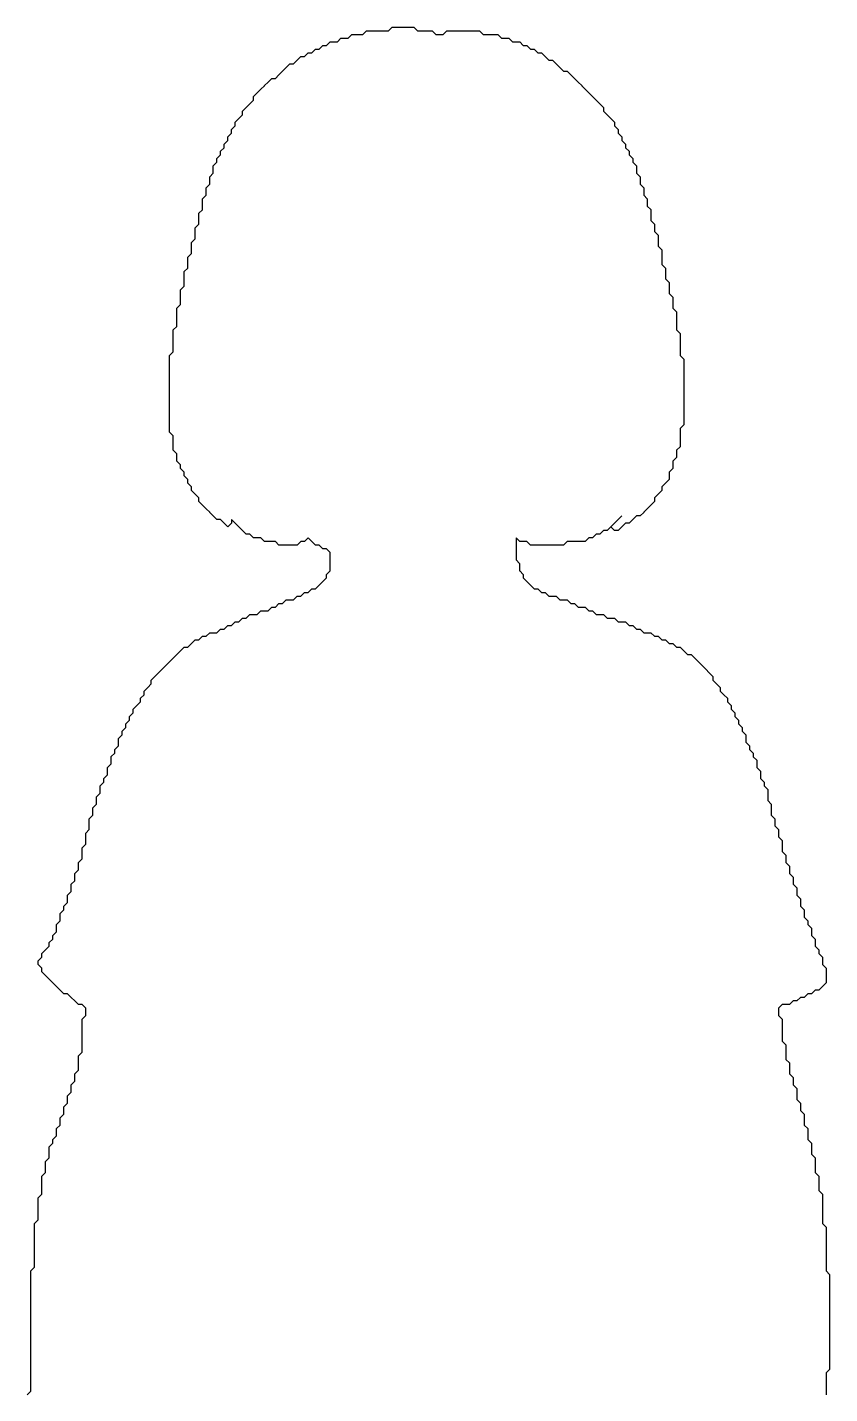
# Model space of a CAD drawing. Extents: x -1089 to 1108, y -567 to 693.
# Drawn here: x -486 to -150, y 27 to 599 of the extents above; entities that cross this region are included whole.
import ezdxf

# ---------------------------------------------------------------- set-up
doc = ezdxf.new("R2010")
doc.units = 0
doc.header["$LTSCALE"] = 20
doc.layers.add('_____1', color=7, linetype='CONTINUOUS')

msp = doc.modelspace()

# ---------------------------------------------------------------- linework, layer by layer
at = {"layer": '_____1', "color": 0, "linetype": 'CONTINUOUS', "flags": 128}
msp.add_lwpolyline([(-486.06, 26.33), (-484.54, 27.85), (-484.53, 27.86), (-484.53, 29.39), (-484.53, 30.91), (-484.53, 32.44), (-484.53, 33.97), (-484.53, 35.5), (-484.53, 37.02), (-484.53, 38.55), (-484.53, 40.08), (-484.53, 41.61), (-484.53, 43.14), (-484.53, 44.66), (-484.53, 46.19), (-484.53, 47.72), (-484.53, 49.25), (-484.53, 50.77), (-484.53, 52.3), (-484.53, 53.83), (-484.53, 55.36), (-484.53, 56.89), (-484.53, 58.41), (-484.53, 59.94), (-484.53, 61.47), (-484.53, 63), (-484.53, 64.52), (-484.53, 66.05), (-484.53, 67.58), (-484.53, 69.11), (-484.53, 70.64), (-484.53, 72.16), (-484.53, 73.69), (-484.53, 75.22), (-484.53, 76.75), (-484.53, 78.27), (-483.01, 79.8), (-483.01, 79.8), (-483.01, 81.33), (-483.01, 82.86), (-483.01, 84.38), (-483.01, 85.91), (-483.01, 87.44), (-483.01, 88.97), (-483.01, 90.5), (-483.01, 92.02), (-483.01, 93.55), (-483.01, 95.08), (-483.01, 96.61), (-483.01, 98.13), (-481.48, 99.66), (-481.48, 99.66), (-481.48, 101.19), (-481.48, 102.72), (-481.48, 104.25), (-481.48, 105.77), (-481.48, 107.3), (-481.48, 108.83), (-479.95, 110.35), (-479.95, 110.36), (-479.95, 111.88), (-479.95, 113.41), (-479.95, 114.94), (-479.95, 116.47), (-479.95, 118), (-478.43, 119.52), (-478.42, 119.52), (-478.42, 121.05), (-478.42, 122.58), (-478.42, 124.11), (-476.9, 125.63), (-476.89, 125.63), (-476.89, 127.16), (-476.89, 128.69), (-476.89, 130.22), (-475.37, 131.74), (-475.37, 131.74), (-475.37, 133.27), (-473.84, 134.8), (-473.84, 134.8), (-473.84, 136.33), (-473.84, 137.86), (-472.32, 139.38), (-472.31, 139.38), (-472.31, 140.91), (-472.31, 142.44), (-470.79, 143.96), (-470.78, 143.97), (-470.78, 145.49), (-470.78, 147.02), (-469.26, 148.55), (-469.26, 148.55), (-469.26, 150.08), (-469.26, 151.61), (-467.73, 153.13), (-467.73, 153.13), (-467.73, 154.66), (-467.73, 156.19), (-466.21, 157.71), (-466.2, 157.72), (-466.2, 159.24), (-466.2, 160.77), (-464.68, 162.29), (-464.67, 162.3), (-464.67, 163.83), (-464.67, 165.36), (-464.67, 166.88), (-464.67, 168.41), (-463.15, 169.93), (-463.14, 169.94), (-463.14, 171.47), (-463.14, 172.99), (-463.14, 174.52), (-463.14, 176.05), (-463.14, 177.58), (-463.14, 179.1), (-463.14, 180.63), (-463.14, 182.16), (-463.14, 183.69), (-461.62, 185.21), (-461.62, 185.22), (-461.62, 186.74), (-461.62, 188.27), (-461.62, 188.28), (-463.14, 189.8), (-463.15, 189.8), (-464.68, 189.8), (-466.2, 191.33), (-466.21, 191.33), (-467.73, 192.85), (-467.73, 192.86), (-469.26, 194.38), (-469.26, 194.39), (-470.79, 194.39), (-472.31, 195.91), (-472.32, 195.91), (-473.84, 197.44), (-473.84, 197.44), (-475.37, 198.97), (-475.37, 198.97), (-476.89, 200.49), (-476.9, 200.5), (-478.42, 202.02), (-478.43, 202.03), (-479.95, 203.55), (-479.95, 205.08), (-479.95, 205.08), (-481.48, 206.6), (-481.48, 208.13), (-479.95, 209.65), (-479.95, 209.66), (-479.95, 211.19), (-478.43, 212.71), (-478.42, 212.71), (-476.9, 214.24), (-476.89, 214.24), (-476.89, 215.77), (-475.37, 217.29), (-475.37, 217.3), (-475.37, 218.83), (-473.84, 220.35), (-473.84, 220.35), (-473.84, 221.88), (-473.84, 223.41), (-472.32, 224.93), (-472.31, 224.94), (-472.31, 226.46), (-472.31, 227.99), (-470.79, 229.52), (-470.78, 229.52), (-470.78, 231.05), (-469.26, 232.57), (-469.26, 232.58), (-469.26, 234.1), (-469.26, 235.63), (-467.73, 237.15), (-467.73, 237.16), (-467.73, 238.69), (-467.73, 240.21), (-466.21, 241.74), (-466.2, 241.74), (-466.2, 243.27), (-466.2, 244.8), (-464.68, 246.32), (-464.67, 246.33), (-464.67, 247.85), (-464.67, 249.38), (-463.15, 250.9), (-463.14, 250.91), (-463.14, 252.44), (-463.14, 253.96), (-463.14, 255.49), (-461.62, 257.01), (-461.62, 257.02), (-461.62, 258.55), (-461.62, 260.07), (-461.62, 261.6), (-460.09, 263.13), (-460.09, 263.13), (-460.09, 264.66), (-460.09, 266.19), (-460.09, 267.71), (-458.57, 269.24), (-458.56, 269.24), (-458.56, 270.77), (-458.56, 272.3), (-457.04, 273.82), (-457.03, 273.82), (-457.03, 275.35), (-457.03, 276.88), (-455.51, 278.4), (-455.51, 278.41), (-455.51, 279.94), (-455.51, 281.46), (-453.98, 282.99), (-453.98, 282.99), (-453.98, 284.52), (-452.46, 286.04), (-452.45, 286.05), (-452.45, 287.57), (-452.45, 289.1), (-450.93, 290.62), (-450.92, 290.63), (-450.92, 292.16), (-450.92, 293.69), (-449.4, 295.21), (-449.4, 295.21), (-449.4, 296.74), (-447.87, 298.26), (-447.87, 298.27), (-447.87, 299.8), (-447.87, 301.32), (-446.34, 302.85), (-446.34, 302.85), (-446.34, 304.38), (-444.82, 305.9), (-444.81, 305.91), (-444.81, 307.43), (-443.29, 308.96), (-443.28, 308.96), (-443.28, 310.49), (-441.76, 312.01), (-441.76, 312.02), (-441.76, 313.55), (-440.23, 315.07), (-440.23, 315.07), (-438.71, 316.6), (-438.7, 316.6), (-438.7, 318.13), (-437.18, 319.65), (-437.17, 319.66), (-437.17, 321.18), (-435.65, 322.71), (-435.65, 322.71), (-434.12, 324.24), (-434.12, 324.24), (-434.12, 325.77), (-432.59, 327.29), (-432.59, 327.3), (-431.07, 328.82), (-431.06, 328.82), (-429.54, 330.35), (-429.53, 330.35), (-428.01, 331.87), (-428.01, 331.88), (-426.48, 333.4), (-426.48, 333.41), (-424.96, 334.93), (-424.95, 334.93), (-423.43, 336.46), (-423.42, 336.46), (-421.9, 337.98), (-421.9, 337.99), (-420.37, 339.51), (-418.85, 339.51), (-418.84, 339.52), (-417.32, 341.04), (-417.31, 341.04), (-415.79, 342.57), (-414.26, 342.57), (-414.26, 342.57), (-412.73, 344.1), (-411.21, 344.1), (-411.2, 344.1), (-409.68, 345.62), (-408.15, 345.62), (-406.62, 345.62), (-406.62, 345.63), (-405.1, 347.15), (-403.57, 347.15), (-403.56, 347.16), (-402.04, 348.68), (-400.51, 348.68), (-400.51, 348.68), (-398.98, 350.21), (-397.46, 350.21), (-397.45, 350.21), (-395.93, 351.73), (-394.4, 351.73), (-394.4, 351.74), (-392.87, 353.26), (-391.35, 353.26), (-389.82, 353.26), (-389.81, 353.27), (-388.29, 354.79), (-386.76, 354.79), (-385.23, 354.79), (-385.23, 354.79), (-383.71, 356.32), (-382.18, 356.32), (-382.17, 356.32), (-380.65, 357.85), (-379.12, 357.85), (-379.12, 357.85), (-377.6, 359.37), (-376.07, 359.37), (-374.54, 359.37), (-374.54, 359.38), (-373.01, 360.9), (-371.49, 360.9), (-371.48, 360.91), (-369.96, 362.43), (-368.43, 362.43), (-368.43, 362.43), (-366.9, 363.96), (-365.37, 363.96), (-365.37, 363.96), (-363.85, 365.48), (-363.84, 365.49), (-362.32, 367.01), (-362.31, 367.02), (-360.79, 368.54), (-360.79, 368.54), (-360.79, 370.07), (-359.26, 371.6), (-359.26, 371.6), (-359.26, 373.13), (-359.26, 374.66), (-359.26, 376.18), (-359.26, 377.71), (-359.26, 379.24), (-359.26, 379.24), (-360.79, 380.77), (-360.79, 380.77), (-362.32, 380.77), (-363.84, 382.29), (-363.85, 382.3), (-365.37, 382.3), (-366.9, 383.82), (-366.9, 383.83), (-368.43, 385.35), (-368.43, 385.35), (-368.43, 385.35), (-369.96, 383.83), (-371.49, 383.83), (-371.49, 383.82), (-373.01, 382.3), (-374.54, 382.3), (-376.07, 382.3), (-377.6, 382.3), (-379.12, 382.3), (-380.65, 382.3), (-382.17, 383.82), (-382.18, 383.83), (-383.71, 383.83), (-385.23, 383.83), (-386.76, 383.83), (-388.29, 385.35), (-388.29, 385.35), (-389.82, 385.35), (-391.35, 385.35), (-392.87, 386.88), (-392.87, 386.88), (-394.4, 386.88), (-395.92, 388.4), (-395.93, 388.41), (-397.45, 389.93), (-397.46, 389.94), (-398.98, 391.46), (-398.98, 391.47), (-400.51, 392.99), (-400.51, 392.99), (-400.52, 392.99), (-400.52, 391.46), (-402.04, 389.94), (-403.56, 391.46), (-403.57, 391.47), (-405.09, 392.99), (-405.1, 392.99), (-406.62, 392.99), (-408.15, 394.52), (-408.15, 394.52), (-409.67, 396.04), (-409.68, 396.05), (-411.2, 397.57), (-411.21, 397.58), (-412.73, 399.1), (-412.73, 399.1), (-414.26, 400.63), (-414.26, 402.15), (-414.26, 402.16), (-415.78, 403.68), (-415.79, 403.69), (-417.31, 405.21), (-417.31, 406.74), (-417.32, 406.74), (-418.84, 408.27), (-418.84, 409.79), (-418.85, 409.8), (-420.37, 411.32), (-420.37, 412.85), (-420.37, 412.85), (-421.9, 414.38), (-421.9, 415.9), (-421.9, 415.91), (-423.42, 417.43), (-423.42, 418.96), (-423.42, 420.49), (-423.43, 420.49), (-424.95, 422.02), (-424.95, 423.54), (-424.95, 425.07), (-424.95, 426.6), (-424.95, 428.13), (-424.96, 428.13), (-426.48, 429.65), (-426.48, 431.18), (-426.48, 432.71), (-426.48, 434.24), (-426.48, 435.76), (-426.48, 437.29), (-426.48, 438.82), (-426.48, 440.35), (-426.48, 441.88), (-426.48, 443.4), (-426.48, 444.93), (-426.48, 446.46), (-426.48, 447.99), (-426.48, 449.51), (-426.48, 451.04), (-426.48, 452.57), (-426.48, 454.1), (-426.48, 455.63), (-426.48, 457.15), (-426.48, 458.68), (-426.48, 460.21), (-426.48, 461.74), (-424.96, 463.26), (-424.95, 463.26), (-424.95, 464.79), (-424.95, 466.32), (-424.95, 467.85), (-424.95, 469.38), (-424.95, 470.9), (-424.95, 472.43), (-423.43, 473.95), (-423.42, 473.96), (-423.42, 475.49), (-423.42, 477.01), (-423.42, 478.54), (-423.42, 480.07), (-423.42, 481.6), (-421.9, 483.12), (-421.9, 483.12), (-421.9, 484.65), (-421.9, 486.18), (-421.9, 487.71), (-421.9, 489.24), (-420.37, 490.76), (-420.37, 490.76), (-420.37, 492.29), (-420.37, 493.82), (-420.37, 495.35), (-420.37, 496.87), (-418.85, 498.4), (-418.84, 498.4), (-418.84, 499.93), (-418.84, 501.46), (-418.84, 502.99), (-417.32, 504.51), (-417.31, 504.51), (-417.31, 506.04), (-417.31, 507.57), (-417.31, 509.1), (-415.79, 510.62), (-415.78, 510.62), (-415.78, 512.15), (-415.78, 513.68), (-415.78, 515.21), (-414.26, 516.73), (-414.26, 516.73), (-414.26, 518.26), (-414.26, 519.79), (-414.26, 521.32), (-412.73, 522.84), (-412.73, 522.85), (-412.73, 524.37), (-412.73, 525.9), (-412.73, 527.43), (-411.21, 528.95), (-411.2, 528.96), (-411.2, 530.48), (-411.2, 532.01), (-409.68, 533.54), (-409.67, 533.54), (-409.67, 535.07), (-409.67, 536.6), (-408.15, 538.12), (-408.15, 538.12), (-408.15, 539.65), (-408.15, 541.18), (-406.62, 542.7), (-406.62, 542.71), (-406.62, 544.23), (-405.1, 545.76), (-405.09, 545.76), (-405.09, 547.29), (-403.57, 548.81), (-403.56, 548.82), (-403.56, 550.35), (-402.04, 551.87), (-402.04, 551.87), (-402.04, 553.4), (-400.51, 554.92), (-400.51, 554.93), (-400.51, 556.46), (-398.98, 557.98), (-398.98, 557.98), (-398.98, 559.51), (-397.46, 561.03), (-397.45, 561.04), (-395.93, 562.56), (-395.92, 562.57), (-395.92, 564.09), (-394.4, 565.62), (-394.4, 565.62), (-392.87, 567.15), (-392.87, 567.15), (-391.35, 568.67), (-391.34, 568.68), (-391.34, 570.21), (-389.82, 571.73), (-389.81, 571.73), (-388.29, 573.26), (-388.29, 573.26), (-386.76, 574.78), (-386.76, 574.79), (-385.23, 576.31), (-385.23, 576.32), (-383.71, 577.84), (-382.18, 577.84), (-382.17, 577.84), (-380.65, 579.37), (-380.65, 579.37), (-379.12, 580.9), (-379.12, 580.9), (-377.6, 582.42), (-377.59, 582.43), (-376.07, 583.95), (-374.54, 583.95), (-374.54, 583.96), (-373.01, 585.48), (-373.01, 585.48), (-371.49, 587.01), (-369.96, 587.01), (-369.95, 587.01), (-368.43, 588.53), (-366.9, 588.53), (-366.9, 588.54), (-365.37, 590.06), (-363.85, 590.06), (-363.84, 590.07), (-362.32, 591.59), (-360.79, 591.59), (-360.79, 591.59), (-359.26, 593.12), (-357.74, 593.12), (-356.21, 593.12), (-356.2, 593.12), (-354.68, 594.64), (-353.15, 594.64), (-351.62, 594.64), (-351.62, 594.65), (-350.1, 596.17), (-348.57, 596.17), (-347.04, 596.17), (-345.51, 596.17), (-345.51, 596.18), (-343.99, 597.7), (-342.46, 597.7), (-340.93, 597.7), (-339.4, 597.7), (-337.88, 597.7), (-336.35, 597.7), (-334.82, 597.7), (-334.81, 597.71), (-333.29, 599.23), (-331.76, 599.23), (-330.24, 599.23), (-328.71, 599.23), (-327.18, 599.23), (-325.65, 599.23), (-324.13, 599.23), (-322.6, 597.71), (-322.6, 597.7), (-321.07, 597.7), (-319.54, 597.7), (-318.01, 597.7), (-316.49, 597.7), (-314.96, 596.18), (-314.96, 596.17), (-313.43, 596.17), (-311.9, 596.17), (-311.9, 596.18), (-310.38, 597.7), (-308.85, 597.7), (-307.32, 597.7), (-305.79, 597.7), (-304.26, 597.7), (-302.74, 597.7), (-301.21, 597.7), (-299.68, 597.7), (-298.15, 597.7), (-296.63, 597.7), (-295.1, 596.18), (-295.1, 596.17), (-293.57, 596.17), (-292.04, 596.17), (-290.52, 596.17), (-288.99, 596.17), (-287.46, 594.65), (-287.46, 594.64), (-285.93, 594.64), (-284.4, 594.64), (-282.88, 593.12), (-282.88, 593.12), (-281.35, 593.12), (-279.82, 593.12), (-278.3, 591.59), (-278.29, 591.59), (-276.77, 591.59), (-275.24, 590.07), (-275.24, 590.06), (-273.71, 590.06), (-272.19, 588.54), (-272.18, 588.53), (-270.65, 588.53), (-269.13, 587.01), (-269.13, 587.01), (-267.6, 585.48), (-267.6, 585.48), (-266.07, 585.48), (-264.55, 583.96), (-264.54, 583.95), (-263.02, 582.43), (-263.02, 582.42), (-261.49, 580.9), (-261.49, 580.9), (-259.96, 580.9), (-258.44, 579.37), (-258.43, 579.37), (-256.91, 577.84), (-256.9, 577.84), (-255.38, 576.32), (-255.38, 576.31), (-253.85, 574.79), (-253.85, 574.78), (-252.33, 573.26), (-252.32, 573.26), (-250.8, 571.73), (-250.79, 571.73), (-249.27, 570.21), (-249.27, 570.2), (-247.74, 568.68), (-247.74, 568.67), (-246.22, 567.15), (-246.21, 567.15), (-244.69, 565.62), (-244.69, 564.09), (-244.68, 564.09), (-243.16, 562.57), (-243.16, 562.56), (-241.63, 561.04), (-241.63, 561.03), (-240.1, 559.51), (-240.1, 557.98), (-240.1, 557.98), (-238.58, 556.46), (-238.58, 554.93), (-238.57, 554.92), (-237.05, 553.4), (-237.05, 551.87), (-237.04, 551.87), (-235.52, 550.35), (-235.52, 548.82), (-235.52, 548.81), (-233.99, 547.29), (-233.99, 545.76), (-233.99, 545.76), (-232.47, 544.23), (-232.47, 542.71), (-232.46, 542.7), (-230.94, 541.18), (-230.94, 539.65), (-230.94, 538.12), (-230.93, 538.12), (-229.41, 536.6), (-229.41, 535.07), (-229.41, 533.54), (-229.41, 533.54), (-227.88, 532.01), (-227.88, 530.48), (-227.88, 528.96), (-227.88, 528.95), (-226.35, 527.43), (-226.35, 525.9), (-226.35, 524.37), (-226.35, 524.37), (-224.83, 522.85), (-224.83, 521.32), (-224.83, 519.79), (-224.83, 518.26), (-224.82, 518.26), (-223.3, 516.73), (-223.3, 515.21), (-223.3, 513.68), (-223.29, 513.67), (-221.77, 512.15), (-221.77, 510.62), (-221.77, 509.1), (-221.77, 507.57), (-221.77, 507.56), (-220.24, 506.04), (-220.24, 504.51), (-220.24, 502.99), (-220.24, 501.46), (-220.24, 499.93), (-220.24, 499.93), (-218.72, 498.4), (-218.72, 496.87), (-218.72, 495.35), (-218.72, 493.82), (-218.71, 493.81), (-217.19, 492.29), (-217.19, 490.76), (-217.19, 489.24), (-217.19, 487.71), (-217.18, 487.7), (-215.66, 486.18), (-215.66, 484.65), (-215.66, 483.12), (-215.66, 481.6), (-215.66, 481.59), (-214.13, 480.07), (-214.13, 478.54), (-214.13, 477.01), (-214.13, 475.49), (-214.13, 473.96), (-214.13, 472.43), (-214.13, 472.43), (-212.61, 470.9), (-212.61, 469.38), (-212.61, 467.85), (-212.61, 466.32), (-212.61, 464.79), (-212.61, 463.26), (-212.61, 461.74), (-212.6, 461.73), (-211.08, 460.21), (-211.08, 458.68), (-211.08, 457.15), (-211.08, 455.63), (-211.08, 454.1), (-211.08, 452.57), (-211.08, 451.04), (-211.08, 449.51), (-211.08, 447.99), (-211.08, 446.46), (-211.08, 444.93), (-211.08, 443.4), (-211.08, 441.88), (-211.08, 440.35), (-211.08, 438.82), (-211.08, 437.29), (-211.08, 435.76), (-211.08, 434.24), (-211.08, 432.71), (-212.6, 431.19), (-212.61, 431.18), (-212.61, 429.65), (-212.61, 428.13), (-212.61, 426.6), (-212.61, 425.07), (-212.61, 423.54), (-214.13, 422.02), (-214.13, 422.02), (-214.13, 420.49), (-214.13, 418.96), (-215.66, 417.44), (-215.66, 417.43), (-215.66, 415.9), (-215.66, 414.38), (-217.18, 412.85), (-217.19, 412.85), (-217.19, 411.32), (-217.19, 409.79), (-218.71, 408.27), (-218.72, 408.27), (-220.24, 406.74), (-220.24, 406.74), (-220.24, 405.21), (-221.77, 403.69), (-221.77, 403.68), (-223.29, 402.16), (-223.3, 402.15), (-223.3, 400.63), (-224.82, 399.1), (-224.83, 399.1), (-226.35, 397.58), (-226.35, 397.57), (-227.88, 396.05), (-227.88, 396.04), (-229.41, 394.52), (-230.93, 394.52), (-230.94, 394.52), (-232.46, 392.99), (-232.47, 392.99), (-233.99, 391.47), (-235.52, 391.47), (-235.52, 391.46), (-237.04, 389.94), (-237.05, 389.93), (-238.57, 388.41), (-240.1, 388.41), (-241.62, 389.93), (-240.1, 391.46), (-240.1, 391.46), (-238.57, 392.98), (-238.57, 392.99), (-237.04, 394.51), (-237.04, 394.52), (-237.04, 394.52), (-237.05, 394.52), (-238.57, 392.99), (-238.58, 392.99), (-240.1, 391.47), (-240.1, 391.46), (-241.63, 389.94), (-241.63, 389.93), (-243.16, 388.41), (-244.68, 388.41), (-244.69, 388.4), (-246.21, 386.88), (-247.74, 386.88), (-247.74, 386.88), (-249.27, 385.35), (-250.79, 385.35), (-250.8, 385.35), (-252.32, 383.83), (-253.85, 383.83), (-255.38, 383.83), (-256.9, 383.83), (-258.43, 383.83), (-259.96, 383.83), (-259.97, 383.82), (-261.49, 382.3), (-263.02, 382.3), (-264.54, 382.3), (-266.07, 382.3), (-267.6, 382.3), (-269.13, 382.3), (-270.65, 382.3), (-272.18, 382.3), (-273.71, 382.3), (-275.24, 382.3), (-276.76, 383.82), (-276.77, 383.83), (-278.29, 383.83), (-279.82, 383.83), (-281.34, 385.35), (-281.35, 385.35), (-281.35, 385.35), (-281.35, 383.82), (-281.35, 382.29), (-281.35, 380.77), (-281.35, 379.24), (-281.35, 377.71), (-281.35, 376.18), (-281.35, 376.18), (-279.83, 374.66), (-279.83, 373.13), (-279.83, 371.6), (-279.82, 371.6), (-278.3, 370.07), (-278.3, 368.54), (-278.29, 368.54), (-276.77, 367.02), (-276.77, 367.01), (-275.24, 365.49), (-275.24, 365.48), (-273.71, 363.96), (-273.71, 363.96), (-272.18, 363.96), (-270.66, 362.43), (-270.65, 362.43), (-269.13, 362.43), (-267.6, 360.91), (-267.6, 360.9), (-266.07, 360.9), (-264.54, 360.9), (-263.02, 359.38), (-263.02, 359.37), (-261.49, 359.37), (-259.96, 359.37), (-258.44, 357.85), (-258.43, 357.85), (-256.9, 357.85), (-255.38, 356.32), (-255.38, 356.32), (-253.85, 356.32), (-252.32, 356.32), (-250.8, 354.79), (-250.79, 354.79), (-249.27, 354.79), (-247.74, 353.27), (-247.74, 353.26), (-246.21, 353.26), (-244.68, 353.26), (-243.16, 351.74), (-243.16, 351.73), (-241.63, 351.73), (-240.1, 351.73), (-238.58, 350.21), (-238.57, 350.21), (-237.04, 350.21), (-235.52, 350.21), (-233.99, 348.68), (-233.99, 348.68), (-232.46, 348.68), (-230.94, 347.16), (-230.93, 347.15), (-229.41, 347.15), (-227.88, 345.63), (-227.88, 345.62), (-226.35, 345.62), (-224.82, 345.62), (-223.3, 344.1), (-223.29, 344.1), (-221.77, 344.1), (-220.24, 342.57), (-220.24, 342.57), (-218.71, 342.57), (-217.19, 341.04), (-217.18, 341.04), (-215.66, 341.04), (-214.13, 339.52), (-214.13, 339.51), (-212.6, 339.51), (-211.08, 337.99), (-211.07, 337.98), (-209.55, 336.46), (-209.54, 336.46), (-208.02, 336.46), (-206.49, 334.93), (-206.49, 334.93), (-204.97, 333.41), (-204.96, 333.4), (-203.44, 331.88), (-203.43, 331.87), (-201.91, 330.35), (-201.91, 330.35), (-200.38, 328.82), (-200.38, 328.82), (-198.86, 327.3), (-198.86, 325.77), (-198.85, 325.76), (-197.33, 324.24), (-197.32, 324.24), (-195.8, 322.71), (-195.8, 321.18), (-195.8, 321.18), (-194.27, 319.66), (-194.27, 319.65), (-192.74, 318.13), (-192.74, 316.6), (-192.74, 316.6), (-191.22, 315.07), (-191.22, 313.55), (-191.21, 313.54), (-189.69, 312.02), (-189.69, 310.49), (-189.68, 310.49), (-188.16, 308.96), (-188.16, 307.43), (-188.16, 307.43), (-186.63, 305.91), (-186.63, 304.38), (-186.63, 304.37), (-185.11, 302.85), (-185.11, 301.32), (-185.11, 299.8), (-185.1, 299.79), (-183.58, 298.27), (-183.58, 296.74), (-183.57, 296.74), (-182.05, 295.21), (-182.05, 293.69), (-182.05, 293.68), (-180.52, 292.16), (-180.52, 290.63), (-180.52, 289.1), (-180.52, 289.1), (-178.99, 287.57), (-178.99, 286.05), (-178.99, 284.52), (-178.99, 284.51), (-177.47, 282.99), (-177.47, 281.46), (-177.46, 281.46), (-175.94, 279.94), (-175.94, 278.41), (-175.94, 276.88), (-175.94, 275.35), (-175.93, 275.35), (-174.41, 273.82), (-174.41, 272.3), (-174.41, 270.77), (-174.41, 269.24), (-174.41, 269.24), (-172.88, 267.71), (-172.88, 266.19), (-172.88, 264.66), (-172.88, 264.65), (-171.36, 263.13), (-171.36, 261.6), (-171.36, 260.07), (-171.35, 260.07), (-169.83, 258.55), (-169.83, 257.02), (-169.83, 255.49), (-169.83, 253.96), (-169.82, 253.96), (-168.3, 252.44), (-168.3, 250.91), (-168.3, 249.38), (-168.3, 249.38), (-166.77, 247.85), (-166.77, 246.33), (-166.77, 244.8), (-166.77, 244.79), (-165.25, 243.27), (-165.25, 241.74), (-165.25, 240.21), (-165.24, 240.21), (-163.72, 238.69), (-163.72, 237.16), (-163.72, 235.63), (-163.71, 235.63), (-162.19, 234.1), (-162.19, 232.58), (-162.19, 231.05), (-162.19, 231.04), (-160.66, 229.52), (-160.66, 227.99), (-160.66, 226.46), (-160.66, 226.46), (-159.13, 224.94), (-159.13, 223.41), (-159.13, 223.4), (-157.61, 221.88), (-157.61, 220.35), (-157.61, 218.83), (-157.6, 218.82), (-156.08, 217.3), (-156.08, 215.77), (-156.08, 214.24), (-156.07, 214.24), (-154.55, 212.71), (-154.55, 211.19), (-154.55, 211.18), (-153.02, 209.66), (-153.02, 208.13), (-153.02, 206.6), (-153.02, 206.6), (-151.5, 205.08), (-151.5, 203.55), (-151.5, 202.02), (-151.5, 200.49), (-151.5, 198.97), (-153.02, 197.44), (-153.02, 197.44), (-154.55, 195.91), (-156.07, 195.91), (-156.08, 195.91), (-157.6, 194.39), (-159.13, 194.39), (-159.13, 194.38), (-160.66, 192.86), (-162.19, 192.86), (-162.19, 192.85), (-163.71, 191.33), (-165.24, 191.33), (-165.25, 191.33), (-166.77, 189.8), (-168.3, 189.8), (-169.82, 189.8), (-169.83, 189.8), (-171.35, 188.28), (-171.36, 188.27), (-171.36, 186.74), (-171.36, 185.22), (-171.35, 185.21), (-169.83, 183.69), (-169.83, 182.16), (-169.83, 180.63), (-169.83, 179.1), (-169.83, 177.58), (-169.83, 176.05), (-169.83, 174.52), (-169.82, 174.52), (-168.3, 172.99), (-168.3, 171.47), (-168.3, 169.94), (-168.3, 168.41), (-168.3, 166.88), (-168.3, 166.88), (-166.77, 165.36), (-166.77, 163.83), (-166.77, 162.3), (-166.77, 160.77), (-166.77, 160.77), (-165.25, 159.24), (-165.25, 157.72), (-165.25, 156.19), (-165.24, 156.18), (-163.72, 154.66), (-163.72, 153.13), (-163.72, 151.61), (-163.72, 150.08), (-163.71, 150.07), (-162.19, 148.55), (-162.19, 147.02), (-162.19, 145.49), (-162.19, 145.49), (-160.66, 143.97), (-160.66, 142.44), (-160.66, 140.91), (-160.66, 139.38), (-160.66, 139.38), (-159.13, 137.86), (-159.13, 136.33), (-159.13, 134.8), (-159.13, 133.27), (-159.13, 133.27), (-157.61, 131.74), (-157.61, 130.22), (-157.61, 128.69), (-157.61, 127.16), (-157.6, 127.16), (-156.08, 125.63), (-156.08, 124.11), (-156.08, 122.58), (-156.08, 121.05), (-156.08, 119.52), (-156.07, 119.52), (-154.55, 118), (-154.55, 116.47), (-154.55, 114.94), (-154.55, 113.41), (-154.55, 111.88), (-154.55, 111.88), (-153.02, 110.36), (-153.02, 108.83), (-153.02, 107.3), (-153.02, 105.77), (-153.02, 104.25), (-153.02, 102.72), (-153.02, 101.19), (-153.02, 99.66), (-153.02, 98.13), (-153.02, 98.13), (-151.5, 96.61), (-151.5, 95.08), (-151.5, 93.55), (-151.5, 92.02), (-151.5, 90.5), (-151.5, 88.97), (-151.5, 87.44), (-151.5, 85.91), (-151.5, 84.38), (-151.5, 82.86), (-151.5, 81.33), (-151.5, 79.8), (-151.5, 78.27), (-151.49, 78.27), (-149.97, 76.75), (-149.97, 75.22), (-149.97, 73.69), (-149.97, 72.16), (-149.97, 70.64), (-149.97, 69.11), (-149.97, 67.58), (-149.97, 66.05), (-149.97, 64.52), (-149.97, 63), (-149.97, 61.47), (-149.97, 59.94), (-149.97, 58.41), (-149.97, 56.89), (-149.97, 55.36), (-149.97, 53.83), (-149.97, 52.3), (-149.97, 50.77), (-149.97, 49.25), (-149.97, 47.72), (-149.97, 46.19), (-149.97, 44.66), (-149.97, 43.14), (-149.97, 41.61), (-149.97, 40.08), (-149.97, 38.55), (-149.97, 37.02), (-151.49, 35.5), (-151.5, 35.5), (-151.5, 33.97), (-151.5, 32.44), (-151.5, 30.91), (-151.5, 29.39), (-151.5, 27.86), (-151.5, 26.33)], dxfattribs=at)

doc.saveas('drawing.dxf')
